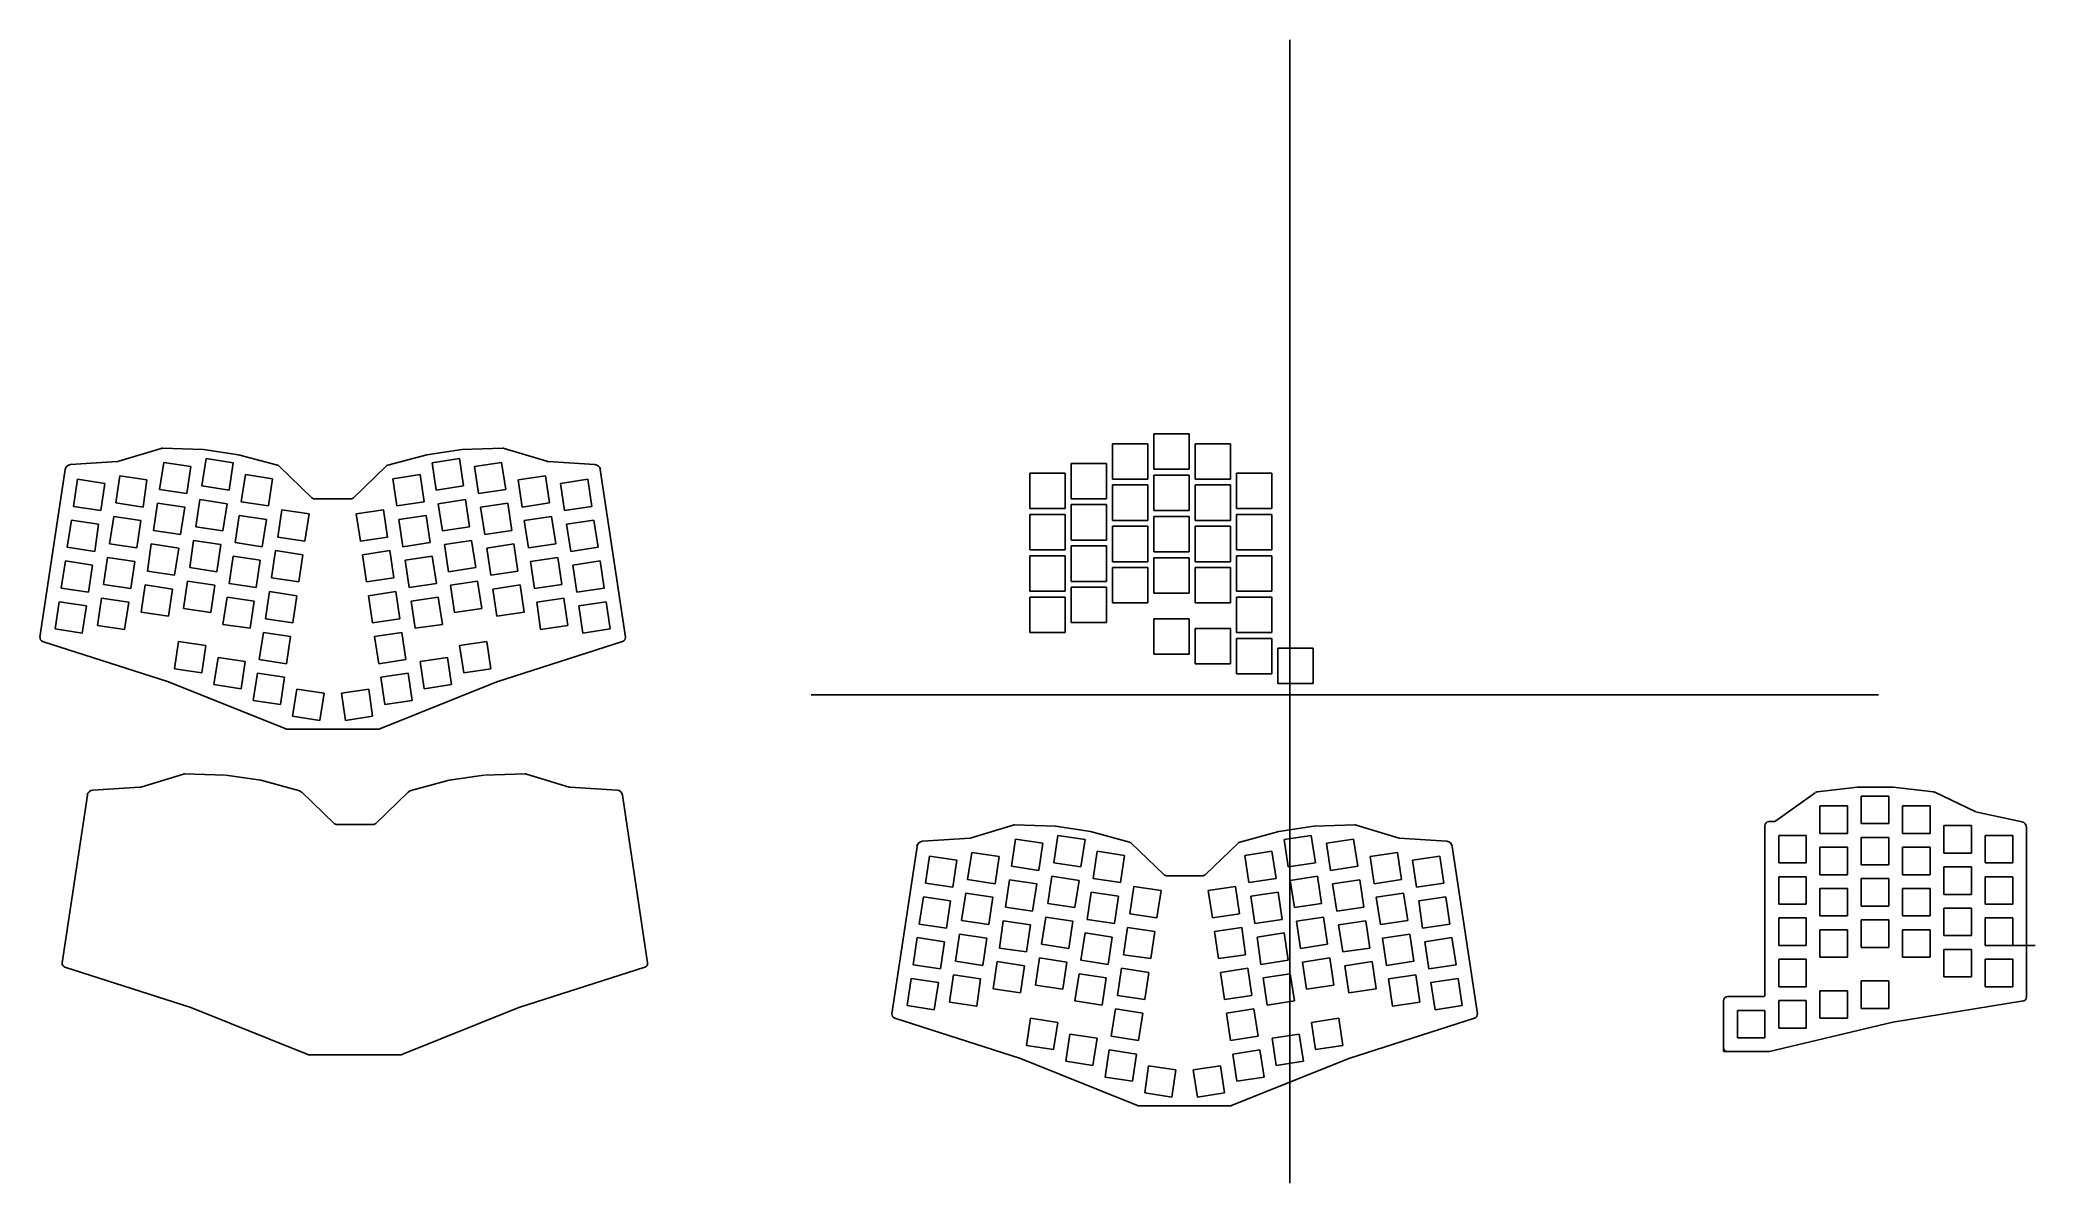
# Model space of a CAD drawing. Header units: millimetres. Extents: x 30 to 1045, y -15 to 566.
import ezdxf

# ---------------------------------------------------------------- set-up
doc = ezdxf.new("R2010")
doc.units = ezdxf.units.MM

msp = doc.modelspace()

# ---------------------------------------------------------------- linework, layer by layer
for p, q in [((665.7, 566), (665.7, -15.5)), ((665.7, 232.8), (665.7, 532.2)), ((596.6, 347.6), (596.6, 365.6)), ((596.6, 365.6), (614.6, 365.6)), ((614.6, 365.6), (614.6, 347.6)), ((70.4, 351.7), (92, 358.2)), ((113.3, 357.7), (92.6, 358.3)), ((131.3, 355), (113.6, 357.7)), ((151.2, 349.6), (131.3, 355)), ((207.2, 349.6), (227.1, 355)), ((227.1, 355), (244.8, 357.7)), ((245, 357.7), (265.7, 358.3)), ((288, 351.7), (266.4, 358.2)), ((575.6, 342.6), (575.6, 360.6)), ((575.6, 360.6), (593.6, 360.6)), ((593.6, 360.6), (593.6, 342.6)), ((617.6, 342.6), (617.6, 360.6)), ((617.6, 360.6), (635.6, 360.6)), ((635.6, 360.6), (635.6, 342.6)), ((43.2, 347.4), (30.4, 262.2)), ((69.7, 351.5), (45.9, 350)), ((93.3, 351.1), (91.2, 337.3)), ((107.1, 349), (93.3, 351.1)), ((107.1, 349), (105, 335.2)), ((114.8, 353), (112.7, 339.1)), ((128.6, 350.9), (114.8, 353)), ((128.6, 350.9), (126.5, 337)), ((134.8, 344.9), (132.7, 331.1)), ((148.6, 342.8), (134.8, 344.9)), ((152, 349.1), (168.6, 333.1)), ((206.4, 349.1), (189.8, 333.1)), ((209.7, 342.8), (223.6, 344.9)), ((223.6, 344.9), (225.7, 331.1)), ((229.8, 350.9), (243.6, 353)), ((229.8, 350.9), (231.8, 337)), ((243.6, 353), (245.7, 339.1)), ((251.3, 349), (265.1, 351.1)), ((251.3, 349), (253.4, 335.2)), ((265.1, 351.1), (267.2, 337.3)), ((288.6, 351.5), (312.5, 350)), ((315.2, 347.4), (328, 262.2)), ((551.6, 345.6), (533.6, 345.6)), ((533.6, 345.6), (533.6, 327.6)), ((551.6, 327.6), (551.6, 345.6)), ((554.6, 332.6), (554.6, 350.6)), ((554.6, 350.6), (572.6, 350.6)), ((572.6, 350.6), (572.6, 332.6)), ((614.6, 347.6), (596.6, 347.6)), ((638.6, 327.6), (638.6, 345.6)), ((638.6, 345.6), (656.6, 345.6)), ((656.6, 345.6), (656.6, 327.6)), ((49.5, 342.5), (47.4, 328.7)), ((63.3, 340.4), (49.5, 342.5)), ((63.3, 340.4), (61.3, 326.6)), ((71, 344.3), (68.9, 330.5)), ((84.8, 342.3), (71, 344.3)), ((84.8, 342.3), (82.8, 328.4)), ((105, 335.2), (91.2, 337.3)), ((126.5, 337), (112.7, 339.1)), ((148.6, 342.8), (146.6, 329)), ((209.7, 342.8), (211.8, 329)), ((231.8, 337), (245.7, 339.1)), ((253.4, 335.2), (267.2, 337.3)), ((273.5, 342.3), (287.4, 344.3)), ((273.5, 342.3), (275.6, 328.4)), ((287.4, 344.3), (289.4, 330.5)), ((295, 340.4), (308.9, 342.5)), ((295, 340.4), (297.1, 326.6)), ((308.9, 342.5), (311, 328.7)), ((593.6, 342.6), (575.6, 342.6)), ((575.6, 339.6), (593.6, 339.6)), ((575.6, 339.6), (575.6, 321.6)), ((593.6, 339.6), (593.6, 321.6)), ((596.6, 344.6), (614.6, 344.6)), ((596.6, 344.6), (596.6, 326.6)), ((614.6, 344.6), (614.6, 326.6)), ((635.6, 342.6), (617.6, 342.6)), ((617.6, 342.6), (617.6, 342.6)), ((617.6, 339.6), (635.6, 339.6)), ((617.6, 339.6), (617.6, 321.6)), ((635.6, 339.6), (635.6, 321.6)), ((61.3, 326.6), (47.4, 328.7)), ((82.8, 328.4), (68.9, 330.5)), ((90.1, 330.4), (88.1, 316.5)), ((104, 328.3), (90.1, 330.4)), ((104, 328.3), (101.9, 314.4)), ((111.7, 332.2), (109.6, 318.3)), ((125.5, 330.1), (111.7, 332.2)), ((125.5, 330.1), (123.4, 316.3)), ((146.6, 329), (132.7, 331.1)), ((153.3, 327), (151.3, 313.1)), ((167.2, 324.9), (153.3, 327)), ((167.2, 324.9), (165.1, 311)), ((170, 332.5), (188.4, 332.5)), ((191.2, 324.9), (205, 327)), ((191.2, 324.9), (193.3, 311)), ((205, 327), (207.1, 313.1)), ((211.8, 329), (225.7, 331.1)), ((232.9, 330.1), (246.7, 332.2)), ((232.9, 330.1), (235, 316.3)), ((246.7, 332.2), (248.8, 318.3)), ((254.4, 328.3), (268.2, 330.4)), ((254.4, 328.3), (256.5, 314.4)), ((268.2, 330.4), (270.3, 316.5)), ((275.6, 328.4), (289.4, 330.5)), ((297.1, 326.6), (311, 328.7)), ((533.6, 327.6), (551.6, 327.6)), ((533.6, 324.6), (551.6, 324.6)), ((533.6, 324.6), (533.6, 306.6)), ((551.6, 324.6), (551.6, 306.6)), ((572.6, 332.6), (554.6, 332.6)), ((554.6, 329.6), (572.6, 329.6)), ((554.6, 329.6), (554.6, 311.6)), ((572.6, 329.6), (572.6, 311.6)), ((596.6, 326.6), (614.6, 326.6)), ((656.6, 327.6), (638.6, 327.6)), ((638.6, 324.6), (656.6, 324.6)), ((638.6, 324.6), (638.6, 306.6)), ((656.6, 324.6), (656.6, 306.6)), ((46.4, 321.7), (44.3, 307.9)), ((60.2, 319.7), (46.4, 321.7)), ((60.2, 319.7), (58.2, 305.8)), ((67.9, 323.6), (65.8, 309.7)), ((81.7, 321.5), (67.9, 323.6)), ((81.7, 321.5), (79.7, 307.7)), ((101.9, 314.4), (88.1, 316.5)), ((123.4, 316.3), (109.6, 318.3)), ((131.7, 324.1), (129.6, 310.3)), ((145.5, 322.1), (131.7, 324.1)), ((145.5, 322.1), (143.4, 308.2)), ((212.9, 322.1), (226.7, 324.1)), ((212.9, 322.1), (214.9, 308.2)), ((226.7, 324.1), (228.8, 310.3)), ((235, 316.3), (248.8, 318.3)), ((256.5, 314.4), (270.3, 316.5)), ((276.6, 321.5), (290.5, 323.6)), ((276.6, 321.5), (278.7, 307.7)), ((290.5, 323.6), (292.6, 309.7)), ((298.1, 319.7), (312, 321.7)), ((298.1, 319.7), (300.2, 305.8)), ((312, 321.7), (314.1, 307.9)), ((575.6, 321.6), (593.6, 321.6)), ((575.6, 318.6), (575.6, 300.6)), ((575.6, 318.6), (593.6, 318.6)), ((593.6, 318.6), (593.6, 300.6)), ((596.6, 323.6), (596.6, 305.6)), ((596.6, 323.6), (614.6, 323.6)), ((614.6, 323.6), (614.6, 305.6)), ((617.6, 321.6), (635.6, 321.6)), ((617.6, 318.6), (617.6, 300.6)), ((617.6, 318.6), (635.6, 318.6)), ((635.6, 318.6), (635.6, 300.6)), ((58.2, 305.8), (44.3, 307.9)), ((79.7, 307.7), (65.8, 309.7)), ((87, 309.6), (85, 295.7)), ((100.9, 307.5), (87, 309.6)), ((100.9, 307.5), (98.8, 293.7)), ((108.5, 311.4), (106.5, 297.6)), ((122.4, 309.3), (108.5, 311.4)), ((122.4, 309.3), (120.3, 295.5)), ((143.4, 308.2), (129.6, 310.3)), ((150.2, 306.2), (148.1, 292.3)), ((164.1, 304.1), (150.2, 306.2)), ((165.1, 311), (151.3, 313.1)), ((193.3, 311), (207.1, 313.1)), ((194.3, 304.1), (208.2, 306.2)), ((208.2, 306.2), (210.2, 292.3)), ((214.9, 308.2), (228.8, 310.3)), ((236, 309.3), (249.8, 311.4)), ((236, 309.3), (238.1, 295.5)), ((249.8, 311.4), (251.9, 297.6)), ((257.5, 307.5), (271.3, 309.6)), ((257.5, 307.5), (259.6, 293.7)), ((271.3, 309.6), (273.4, 295.7)), ((278.7, 307.7), (292.6, 309.7)), ((300.2, 305.8), (314.1, 307.9)), ((533.6, 306.6), (551.6, 306.6)), ((554.6, 311.6), (572.6, 311.6)), ((554.6, 308.6), (554.6, 290.6)), ((554.6, 308.6), (572.6, 308.6)), ((572.6, 308.6), (572.6, 290.6)), ((596.6, 305.6), (614.6, 305.6)), ((638.6, 306.6), (656.6, 306.6)), ((43.3, 301), (41.2, 287.1)), ((57.1, 298.9), (43.3, 301)), ((57.1, 298.9), (55, 285.1)), ((64.8, 302.8), (62.7, 289)), ((78.6, 300.7), (64.8, 302.8)), ((78.6, 300.7), (76.6, 286.9)), ((98.8, 293.7), (85, 295.7)), ((120.3, 295.5), (106.5, 297.6)), ((128.6, 303.4), (126.5, 289.5)), ((142.4, 301.3), (128.6, 303.4)), ((142.4, 301.3), (140.3, 287.4)), ((164.1, 304.1), (162, 290.3)), ((194.3, 304.1), (196.4, 290.3)), ((216, 301.3), (229.8, 303.4)), ((216, 301.3), (218, 287.4)), ((229.8, 303.4), (231.9, 289.5)), ((238.1, 295.5), (251.9, 297.6)), ((259.6, 293.7), (273.4, 295.7)), ((279.8, 300.7), (293.6, 302.8)), ((279.8, 300.7), (281.8, 286.9)), ((293.6, 302.8), (295.7, 289)), ((301.3, 298.9), (315.1, 301)), ((301.3, 298.9), (303.3, 285.1)), ((315.1, 301), (317.2, 287.1)), ((533.6, 303.6), (551.6, 303.6)), ((533.6, 303.6), (533.6, 285.6)), ((551.6, 303.6), (551.6, 285.6)), ((575.6, 300.6), (593.6, 300.6)), ((575.6, 297.6), (575.6, 279.6)), ((575.6, 297.6), (593.6, 297.6)), ((593.6, 297.6), (593.6, 279.6)), ((596.6, 302.6), (596.6, 284.6)), ((596.6, 302.6), (614.6, 302.6)), ((614.6, 302.6), (614.6, 284.6)), ((617.6, 300.6), (635.6, 300.6)), ((617.6, 297.6), (617.6, 279.6)), ((617.6, 297.6), (635.6, 297.6)), ((635.6, 297.6), (635.6, 279.6)), ((638.6, 303.6), (638.6, 285.6)), ((638.6, 303.6), (656.6, 303.6)), ((656.6, 303.6), (656.6, 285.6)), ((55, 285.1), (41.2, 287.1)), ((76.6, 286.9), (62.7, 289)), ((83.9, 288.8), (81.8, 275)), ((97.8, 286.7), (83.9, 288.8)), ((97.8, 286.7), (95.7, 272.9)), ((105.4, 290.7), (103.4, 276.8)), ((119.3, 288.6), (105.4, 290.7)), ((119.3, 288.6), (117.2, 274.7)), ((140.3, 287.4), (126.5, 289.5)), ((147.1, 285.4), (145, 271.6)), ((161, 283.3), (147.1, 285.4)), ((162, 290.3), (148.1, 292.3)), ((196.4, 290.3), (210.2, 292.3)), ((197.4, 283.3), (211.3, 285.4)), ((211.3, 285.4), (213.3, 271.6)), ((218, 287.4), (231.9, 289.5)), ((239.1, 288.6), (252.9, 290.7)), ((239.1, 288.6), (241.2, 274.7)), ((252.9, 290.7), (255, 276.8)), ((260.6, 286.7), (274.5, 288.8)), ((260.6, 286.7), (262.7, 272.9)), ((274.5, 288.8), (276.5, 275)), ((281.8, 286.9), (295.7, 289)), ((303.3, 285.1), (317.2, 287.1)), ((533.6, 285.6), (551.6, 285.6)), ((554.6, 290.6), (572.6, 290.6)), ((554.6, 287.6), (554.6, 269.6)), ((554.6, 287.6), (572.6, 287.6)), ((572.6, 287.6), (572.6, 269.6)), ((596.6, 284.6), (614.6, 284.6)), ((638.6, 285.6), (656.6, 285.6)), ((40.2, 280.2), (38.1, 266.4)), ((54, 278.1), (40.2, 280.2)), ((54, 278.1), (51.9, 264.3)), ((61.7, 282), (59.6, 268.2)), ((75.5, 280), (61.7, 282)), ((75.5, 280), (73.4, 266.1)), ((95.7, 272.9), (81.8, 275)), ((117.2, 274.7), (103.4, 276.8)), ((125.5, 282.6), (123.4, 268.7)), ((139.3, 280.5), (125.5, 282.6)), ((139.3, 280.5), (137.2, 266.7)), ((161, 283.3), (158.9, 269.5)), ((197.4, 283.3), (199.5, 269.5)), ((219.1, 280.5), (232.9, 282.6)), ((219.1, 280.5), (221.1, 266.7)), ((232.9, 282.6), (235, 268.7)), ((241.2, 274.7), (255, 276.8)), ((262.7, 272.9), (276.5, 275)), ((282.9, 280), (296.7, 282)), ((282.9, 280), (284.9, 266.1)), ((296.7, 282), (298.8, 268.2)), ((304.4, 278.1), (318.2, 280.2)), ((304.4, 278.1), (306.4, 264.3)), ((318.2, 280.2), (320.3, 266.4)), ((533.6, 282.6), (533.6, 264.6)), ((533.6, 282.6), (551.6, 282.6)), ((533.6, 282.6), (533.6, 264.6)), ((551.6, 282.6), (551.6, 264.6)), ((575.6, 279.6), (593.6, 279.6)), ((617.6, 279.6), (635.6, 279.6)), ((638.6, 282.6), (638.6, 264.6)), ((638.6, 282.6), (656.6, 282.6)), ((656.6, 282.6), (656.6, 264.6)), ((51.9, 264.3), (38.1, 266.4)), ((73.4, 266.1), (59.6, 268.2)), ((137.2, 266.7), (123.4, 268.7)), ((144, 264.6), (141.9, 250.8)), ((157.8, 262.6), (144, 264.6)), ((158.9, 269.5), (145, 271.6)), ((199.5, 269.5), (213.3, 271.6)), ((200.5, 262.6), (214.4, 264.6)), ((214.4, 264.6), (216.4, 250.8)), ((221.1, 266.7), (235, 268.7)), ((284.9, 266.1), (298.8, 268.2)), ((306.4, 264.3), (320.3, 266.4)), ((533.6, 264.6), (551.6, 264.6)), ((554.6, 269.6), (572.6, 269.6)), ((614.6, 271.6), (596.6, 271.6)), ((596.6, 271.6), (596.6, 253.6)), ((614.6, 266.6), (614.6, 271.6)), ((614.6, 253.6), (614.6, 266.6)), ((635.6, 266.6), (617.6, 266.6)), ((617.6, 266.6), (617.6, 248.6)), ((635.6, 261.6), (635.6, 266.6)), ((638.6, 264.6), (656.6, 264.6)), ((95.7, 239.5), (31.7, 260)), ((100.8, 260), (98.8, 246.1)), ((114.7, 257.9), (100.8, 260)), ((114.7, 257.9), (112.6, 244.1)), ((157.8, 262.6), (155.8, 248.7)), ((200.5, 262.6), (202.6, 248.7)), ((243.7, 257.9), (257.5, 260)), ((243.7, 257.9), (245.8, 244.1)), ((257.5, 260), (259.6, 246.1)), ((262.6, 239.5), (326.6, 260)), ((596.6, 253.6), (614.6, 253.6)), ((635.6, 248.6), (635.6, 261.6)), ((638.6, 261.6), (656.6, 261.6)), ((638.6, 243.6), (638.6, 261.6)), ((656.6, 261.6), (656.6, 243.6)), ((677.6, 256.6), (659.6, 256.6)), ((659.6, 256.6), (659.6, 238.6)), ((677.6, 238.6), (677.6, 256.6)), ((112.6, 244.1), (98.8, 246.1)), ((120.9, 251.9), (118.8, 238.1)), ((134.7, 249.9), (120.9, 251.9)), ((134.7, 249.9), (132.6, 236)), ((140.9, 243.9), (138.8, 230)), ((154.7, 241.8), (140.9, 243.9)), ((155.8, 248.7), (141.9, 250.8)), ((202.6, 248.7), (216.4, 250.8)), ((203.6, 241.8), (217.5, 243.9)), ((217.5, 243.9), (219.6, 230)), ((223.7, 249.9), (237.5, 251.9)), ((223.7, 249.9), (225.7, 236)), ((237.5, 251.9), (239.6, 238.1)), ((245.8, 244.1), (259.6, 246.1)), ((617.6, 248.6), (635.6, 248.6)), ((656.6, 243.6), (638.6, 243.6)), ((95.7, 239.5), (155.3, 215.6)), ((132.6, 236), (118.8, 238.1)), ((154.7, 241.8), (152.7, 228)), ((160.9, 235.8), (158.8, 222)), ((174.8, 233.7), (160.9, 235.8)), ((174.8, 233.7), (172.7, 219.9)), ((183.6, 233.7), (197.5, 235.8)), ((183.6, 233.7), (185.7, 219.9)), ((197.5, 235.8), (199.5, 222)), ((262.6, 239.5), (203.1, 215.6)), ((203.6, 241.8), (205.7, 228)), ((225.7, 236), (239.6, 238.1)), ((659.6, 238.6), (677.6, 238.6)), ((152.7, 228), (138.8, 230)), ((205.7, 228), (219.6, 230)), ((422.5, 232.8), (965, 232.8)), ((422.5, 232.8), (422.5, 232.8)), ((422.5, 232.8), (422.5, 232.8)), ((156, 215.4), (202.4, 215.4)), ((172.7, 219.9), (158.8, 222)), ((185.7, 219.9), (199.5, 222)), ((81.2, 185.9), (57.2, 184.4)), ((81.6, 186), (103.3, 192.6)), ((124.6, 192.1), (103.9, 192.7)), ((142.6, 189.4), (124.9, 192.1)), ((162.5, 184), (142.6, 189.4)), ((163.3, 183.5), (179.9, 167.4)), ((217.7, 183.5), (201.1, 167.4)), ((218.5, 184), (238.4, 189.4)), ((238.4, 189.4), (256.1, 192.1)), ((256.3, 192.1), (277, 192.7)), ((299.4, 186), (277.7, 192.6)), ((299.8, 185.9), (323.8, 184.4)), ((932.9, 183.1), (912.9, 168.8)), ((933.8, 183.5), (954.3, 185.9)), ((954.3, 185.9), (972.2, 185.9)), ((972.5, 185.9), (993, 183.5)), ((1014.2, 173.5), (993.6, 183.3)), ((54.5, 181.8), (41.7, 96.5)), ((326.5, 181.8), (339.3, 96.5)), ((935.3, 176.4), (949.3, 176.4)), ((935.3, 176.4), (935.3, 162.4)), ((949.3, 176.4), (949.3, 162.4)), ((956.3, 181.4), (970.3, 181.4)), ((956.3, 181.4), (956.3, 167.4)), ((970.3, 181.4), (970.3, 167.4)), ((977.3, 176.4), (991.3, 176.4)), ((977.3, 176.4), (977.3, 162.4)), ((991.3, 176.4), (991.3, 162.4)), ((1014.3, 173.4), (1038, 168.3)), ((181.3, 166.9), (199.7, 166.9)), ((503.3, 160), (525.1, 166.6)), ((546.4, 166.1), (525.8, 166.7)), ((564.4, 163.4), (546.7, 166.1)), ((584.3, 158), (564.4, 163.4)), ((640.3, 158), (660.2, 163.4)), ((660.2, 163.4), (677.9, 166.1)), ((678.2, 166.1), (698.8, 166.7)), ((721.3, 160), (699.5, 166.6)), ((907.3, 80.4), (907.3, 166.4)), ((911.7, 168.4), (909.3, 168.4)), ((935.3, 162.4), (949.3, 162.4)), ((956.3, 167.4), (970.3, 167.4)), ((977.3, 162.4), (991.3, 162.4)), ((998.3, 166.4), (1012.3, 166.4)), ((998.3, 166.4), (998.3, 152.4)), ((1012.3, 166.4), (1012.3, 152.4)), ((1040.3, 165.4), (1040.3, 79.1)), ((1040.3, 161.4), (1040.3, 165.4)), ((476.3, 155.8), (463.5, 70.6)), ((503.2, 160), (479, 158.4)), ((504.1, 152.7), (502, 138.9)), ((518, 150.7), (504.1, 152.7)), ((526.4, 159.5), (524.3, 145.7)), ((540.2, 157.5), (526.4, 159.5)), ((540.2, 157.5), (538.1, 143.6)), ((547.9, 161.4), (545.8, 147.5)), ((561.7, 159.3), (547.9, 161.4)), ((561.7, 159.3), (559.6, 145.4)), ((567.9, 153.3), (565.8, 139.5)), ((581.7, 151.2), (567.9, 153.3)), ((585.1, 157.5), (601.7, 141.5)), ((639.5, 157.5), (622.9, 141.5)), ((642.9, 151.2), (656.7, 153.3)), ((656.7, 153.3), (658.8, 139.5)), ((662.9, 159.3), (676.7, 161.4)), ((662.9, 159.3), (665, 145.4)), ((676.7, 161.4), (678.8, 147.5)), ((684.4, 157.5), (698.2, 159.5)), ((684.4, 157.5), (686.5, 143.6)), ((698.2, 159.5), (700.3, 145.7)), ((706.6, 150.7), (720.5, 152.7)), ((720.5, 152.7), (722.6, 138.9)), ((721.4, 160), (745.6, 158.4)), ((748.3, 155.8), (761.1, 70.6)), ((914.3, 161.4), (928.3, 161.4)), ((914.3, 161.4), (914.3, 147.4)), ((928.3, 161.4), (928.3, 147.4)), ((935.3, 155.4), (949.3, 155.4)), ((935.3, 155.4), (935.3, 141.4)), ((949.3, 155.4), (949.3, 141.4)), ((956.3, 160.4), (970.3, 160.4)), ((956.3, 160.4), (956.3, 146.4)), ((970.3, 160.4), (970.3, 146.4)), ((977.3, 155.4), (991.3, 155.4)), ((977.3, 155.4), (977.3, 141.4)), ((991.3, 155.4), (991.3, 141.4)), ((998.3, 152.4), (1012.3, 152.4)), ((1019.3, 161.4), (1033.3, 161.4)), ((1019.3, 161.4), (1019.3, 147.4)), ((1033.3, 161.4), (1033.3, 147.4)), ((482.6, 150.9), (480.5, 137.1)), ((496.5, 148.8), (482.6, 150.9)), ((496.5, 148.8), (494.4, 135)), ((518, 150.7), (515.9, 136.8)), ((538.1, 143.6), (524.3, 145.7)), ((559.6, 145.4), (545.8, 147.5)), ((581.7, 151.2), (579.7, 137.4)), ((642.9, 151.2), (644.9, 137.4)), ((665, 145.4), (678.8, 147.5)), ((686.5, 143.6), (700.3, 145.7)), ((706.6, 150.7), (708.7, 136.8)), ((728.1, 148.8), (742, 150.9)), ((728.1, 148.8), (730.2, 135)), ((742, 150.9), (744.1, 137.1)), ((914.3, 147.4), (928.3, 147.4)), ((956.3, 146.4), (970.3, 146.4)), ((998.3, 145.4), (1012.3, 145.4)), ((998.3, 145.4), (998.3, 131.4)), ((1012.3, 145.4), (1012.3, 131.4)), ((1019.3, 147.4), (1033.3, 147.4)), ((494.4, 135), (480.5, 137.1)), ((501, 132), (498.9, 118.1)), ((514.8, 129.9), (501, 132)), ((515.9, 136.8), (502, 138.9)), ((523.3, 138.8), (521.2, 124.9)), ((537.1, 136.7), (523.3, 138.8)), ((537.1, 136.7), (535, 122.8)), ((544.8, 140.6), (542.7, 126.7)), ((558.6, 138.5), (544.8, 140.6)), ((558.6, 138.5), (556.5, 124.7)), ((564.8, 132.5), (562.7, 118.7)), ((578.6, 130.5), (564.8, 132.5)), ((579.7, 137.4), (565.8, 139.5)), ((586.4, 135.4), (584.4, 121.5)), ((600.3, 133.3), (586.4, 135.4)), ((600.3, 133.3), (598.2, 119.4)), ((603.1, 140.9), (621.5, 140.9)), ((624.3, 133.3), (638.2, 135.4)), ((624.3, 133.3), (626.4, 119.4)), ((638.2, 135.4), (640.2, 121.5)), ((644.9, 137.4), (658.8, 139.5)), ((646, 130.5), (659.8, 132.5)), ((659.8, 132.5), (661.9, 118.7)), ((666, 138.5), (679.8, 140.6)), ((666, 138.5), (668.1, 124.7)), ((679.8, 140.6), (681.9, 126.7)), ((687.5, 136.7), (701.3, 138.8)), ((687.5, 136.7), (689.6, 122.8)), ((701.3, 138.8), (703.4, 124.9)), ((708.7, 136.8), (722.6, 138.9)), ((709.7, 129.9), (723.6, 132)), ((723.6, 132), (725.7, 118.1)), ((730.2, 135), (744.1, 137.1)), ((914.3, 140.4), (928.3, 140.4)), ((914.3, 140.4), (914.3, 126.4)), ((928.3, 140.4), (928.3, 126.4)), ((935.3, 141.4), (949.3, 141.4)), ((935.3, 134.4), (949.3, 134.4)), ((935.3, 134.4), (935.3, 120.4)), ((949.3, 134.4), (949.3, 120.4)), ((956.3, 139.4), (970.3, 139.4)), ((956.3, 139.4), (956.3, 125.4)), ((970.3, 139.4), (970.3, 125.4)), ((977.3, 141.4), (991.3, 141.4)), ((977.3, 134.4), (991.3, 134.4)), ((977.3, 134.4), (977.3, 120.4)), ((991.3, 134.4), (991.3, 120.4)), ((1019.3, 140.4), (1033.3, 140.4)), ((1019.3, 140.4), (1019.3, 126.4)), ((1033.3, 140.4), (1033.3, 126.4)), ((479.5, 130.1), (477.4, 116.3)), ((493.3, 128.1), (479.5, 130.1)), ((493.3, 128.1), (491.3, 114.2)), ((514.8, 129.9), (512.8, 116.1)), ((535, 122.8), (521.2, 124.9)), ((556.5, 124.7), (542.7, 126.7)), ((578.6, 130.5), (576.6, 116.6)), ((646, 130.5), (648, 116.6)), ((668.1, 124.7), (681.9, 126.7)), ((689.6, 122.8), (703.4, 124.9)), ((709.7, 129.9), (711.8, 116.1)), ((731.3, 128.1), (745.1, 130.1)), ((731.3, 128.1), (733.3, 114.2)), ((745.1, 130.1), (747.2, 116.3)), ((914.3, 126.4), (928.3, 126.4)), ((956.3, 125.4), (970.3, 125.4)), ((998.3, 131.4), (1012.3, 131.4)), ((998.3, 124.4), (1012.3, 124.4)), ((998.3, 124.4), (998.3, 110.4)), ((1012.3, 124.4), (1012.3, 110.4)), ((1019.3, 126.4), (1033.3, 126.4)), ((491.3, 114.2), (477.4, 116.3)), ((512.8, 116.1), (498.9, 118.1)), ((520.1, 118), (518.1, 104.1)), ((534, 115.9), (520.1, 118)), ((534, 115.9), (531.9, 102.1)), ((541.7, 119.8), (539.6, 106)), ((555.5, 117.7), (541.7, 119.8)), ((555.5, 117.7), (553.4, 103.9)), ((561.7, 111.8), (559.6, 97.9)), ((575.5, 109.7), (561.7, 111.8)), ((576.6, 116.6), (562.7, 118.7)), ((583.3, 114.6), (581.3, 100.7)), ((597.2, 112.5), (583.3, 114.6)), ((598.2, 119.4), (584.4, 121.5)), ((597.2, 112.5), (595.1, 98.7)), ((626.4, 119.4), (640.2, 121.5)), ((627.4, 112.5), (641.3, 114.6)), ((627.4, 112.5), (629.5, 98.7)), ((641.3, 114.6), (643.3, 100.7)), ((648, 116.6), (661.9, 118.7)), ((649.1, 109.7), (662.9, 111.8)), ((662.9, 111.8), (665, 97.9)), ((669.1, 117.7), (682.9, 119.8)), ((669.1, 117.7), (671.2, 103.9)), ((682.9, 119.8), (685, 106)), ((690.6, 115.9), (704.5, 118)), ((690.6, 115.9), (692.7, 102.1)), ((704.5, 118), (706.5, 104.1)), ((711.8, 116.1), (725.7, 118.1)), ((733.3, 114.2), (747.2, 116.3)), ((914.3, 119.4), (928.3, 119.4)), ((914.3, 119.4), (914.3, 105.4)), ((928.3, 119.4), (928.3, 105.4)), ((935.3, 120.4), (949.3, 120.4)), ((935.3, 113.4), (949.3, 113.4)), ((935.3, 113.4), (935.3, 99.4)), ((949.3, 113.4), (949.3, 99.4)), ((956.3, 118.4), (970.3, 118.4)), ((956.3, 118.4), (956.3, 104.4)), ((970.3, 118.4), (970.3, 104.4)), ((977.3, 120.4), (991.3, 120.4)), ((977.3, 113.4), (991.3, 113.4)), ((977.3, 113.4), (977.3, 99.4)), ((991.3, 113.4), (991.3, 99.4)), ((1019.3, 119.4), (1033.3, 119.4)), ((1019.3, 119.4), (1019.3, 105.4)), ((1033.3, 119.4), (1033.3, 105.4)), ((476.4, 109.4), (474.3, 95.5)), ((490.2, 107.3), (476.4, 109.4)), ((490.2, 107.3), (488.2, 93.5)), ((497.9, 111.2), (495.8, 97.4)), ((511.7, 109.1), (497.9, 111.2)), ((511.7, 109.1), (509.7, 95.3)), ((531.9, 102.1), (518.1, 104.1)), ((553.4, 103.9), (539.6, 106)), ((575.5, 109.7), (573.4, 95.8)), ((649.1, 109.7), (651.1, 95.8)), ((671.2, 103.9), (685, 106)), ((692.7, 102.1), (706.5, 104.1)), ((712.9, 109.1), (726.7, 111.2)), ((712.9, 109.1), (714.9, 95.3)), ((726.7, 111.2), (728.8, 97.4)), ((734.4, 107.3), (748.2, 109.4)), ((734.4, 107.3), (736.4, 93.5)), ((748.2, 109.4), (750.3, 95.5)), ((914.3, 105.4), (928.3, 105.4)), ((956.3, 104.4), (970.3, 104.4)), ((998.3, 110.4), (1012.3, 110.4)), ((998.3, 103.4), (1012.3, 103.4)), ((998.3, 103.4), (998.3, 89.4)), ((1012.3, 103.4), (1012.3, 89.4)), ((1019.3, 105.4), (1033.3, 105.4)), ((1033.3, 105.4), (1044.6, 105.4)), ((107, 73.9), (43, 94.3)), ((273.9, 73.9), (337.9, 94.3)), ((488.2, 93.5), (474.3, 95.5)), ((509.7, 95.3), (495.8, 97.4)), ((517, 97.2), (515, 83.4)), ((530.9, 95.1), (517, 97.2)), ((530.9, 95.1), (528.8, 81.3)), ((538.5, 99.1), (536.5, 85.2)), ((552.4, 97), (538.5, 99.1)), ((552.4, 97), (550.3, 83.1)), ((573.4, 95.8), (559.6, 97.9)), ((580.2, 93.8), (578.1, 80)), ((594.1, 91.7), (580.2, 93.8)), ((595.1, 98.7), (581.3, 100.7)), ((594.1, 91.7), (592, 77.9)), ((629.5, 98.7), (643.3, 100.7)), ((630.5, 91.7), (644.4, 93.8)), ((630.5, 91.7), (632.6, 77.9)), ((644.4, 93.8), (646.4, 80)), ((651.1, 95.8), (665, 97.9)), ((672.2, 97), (686.1, 99.1)), ((672.2, 97), (674.3, 83.1)), ((686.1, 99.1), (688.1, 85.2)), ((693.7, 95.1), (707.6, 97.2)), ((693.7, 95.1), (695.8, 81.3)), ((707.6, 97.2), (709.6, 83.4)), ((714.9, 95.3), (728.8, 97.4)), ((736.4, 93.5), (750.3, 95.5)), ((914.3, 98.4), (928.3, 98.4)), ((914.3, 98.4), (914.3, 84.4)), ((928.3, 98.4), (928.3, 84.4)), ((935.3, 99.4), (949.3, 99.4)), ((977.3, 99.4), (991.3, 99.4)), ((1019.3, 98.4), (1033.3, 98.4)), ((1019.3, 98.4), (1019.3, 84.4)), ((1033.3, 98.4), (1033.3, 84.4)), ((473.3, 88.6), (471.2, 74.8)), ((487.1, 86.5), (473.3, 88.6)), ((487.1, 86.5), (485, 72.7)), ((494.8, 90.4), (492.7, 76.6)), ((508.6, 88.4), (494.8, 90.4)), ((508.6, 88.4), (506.6, 74.5)), ((528.8, 81.3), (515, 83.4)), ((550.3, 83.1), (536.5, 85.2)), ((558.6, 91), (556.5, 77.2)), ((572.4, 88.9), (558.6, 91)), ((572.4, 88.9), (570.3, 75.1)), ((652.2, 88.9), (666, 91)), ((652.2, 88.9), (654.3, 75.1)), ((666, 91), (668.1, 77.2)), ((674.3, 83.1), (688.1, 85.2)), ((695.8, 81.3), (709.6, 83.4)), ((716, 88.4), (729.8, 90.4)), ((716, 88.4), (718, 74.5)), ((729.8, 90.4), (731.9, 76.6)), ((737.5, 86.5), (751.3, 88.6)), ((737.5, 86.5), (739.6, 72.7)), ((751.3, 88.6), (753.4, 74.8)), ((914.3, 84.4), (928.3, 84.4)), ((935.3, 82.4), (949.3, 82.4)), ((935.3, 82.4), (935.3, 68.4)), ((949.3, 82.4), (949.3, 68.4)), ((956.3, 87.4), (970.3, 87.4)), ((956.3, 87.4), (956.3, 73.4)), ((970.3, 87.4), (970.3, 73.4)), ((998.3, 89.4), (1012.3, 89.4)), ((1019.3, 84.4), (1033.3, 84.4)), ((107, 73.9), (166.6, 50)), ((273.9, 73.9), (214.4, 50)), ((485, 72.7), (471.2, 74.8)), ((506.6, 74.5), (492.7, 76.6)), ((570.3, 75.1), (556.5, 77.2)), ((577.1, 73.1), (575, 59.2)), ((591, 71), (577.1, 73.1)), ((592, 77.9), (578.1, 80)), ((632.6, 77.9), (646.4, 80)), ((633.6, 71), (647.5, 73.1)), ((647.5, 73.1), (649.6, 59.2)), ((654.3, 75.1), (668.1, 77.2)), ((718, 74.5), (731.9, 76.6)), ((739.6, 72.7), (753.4, 74.8)), ((886.3, 53.4), (886.3, 77.4)), ((906.3, 79.4), (888.3, 79.4)), ((893.3, 72.4), (907.3, 72.4)), ((893.3, 72.4), (893.3, 58.4)), ((907.3, 72.4), (907.3, 58.4)), ((914.3, 77.4), (928.3, 77.4)), ((914.3, 77.4), (914.3, 63.4)), ((928.3, 77.4), (928.3, 63.4)), ((956.3, 73.4), (970.3, 73.4)), ((972.3, 66.4), (1038.7, 77.2)), ((528.9, 47.9), (464.9, 68.4)), ((533.9, 68.4), (531.9, 54.6)), ((547.8, 66.3), (533.9, 68.4)), ((547.8, 66.3), (545.7, 52.5)), ((591, 71), (588.9, 57.1)), ((633.6, 71), (635.7, 57.1)), ((676.8, 66.3), (690.7, 68.4)), ((676.8, 66.3), (678.9, 52.5)), ((690.7, 68.4), (692.7, 54.6)), ((695.7, 47.9), (759.7, 68.4)), ((972.3, 66.4), (909.6, 51.5)), ((914.3, 63.4), (928.3, 63.4)), ((935.3, 68.4), (949.3, 68.4)), ((545.7, 52.5), (531.9, 54.6)), ((554, 60.3), (551.9, 46.5)), ((567.8, 58.3), (554, 60.3)), ((567.8, 58.3), (565.7, 44.4)), ((574, 52.3), (571.9, 38.4)), ((587.8, 50.2), (574, 52.3)), ((588.9, 57.1), (575, 59.2)), ((635.7, 57.1), (649.6, 59.2)), ((636.8, 50.2), (650.6, 52.3)), ((650.6, 52.3), (652.7, 38.4)), ((656.8, 58.3), (670.6, 60.3)), ((656.8, 58.3), (658.9, 44.4)), ((670.6, 60.3), (672.7, 46.5)), ((678.9, 52.5), (692.7, 54.6)), ((886.3, 53.4), (886.3, 51.4)), ((888.3, 51.4), (886.3, 51.4)), ((909.1, 51.4), (888.3, 51.4)), ((893.3, 58.4), (907.3, 58.4)), ((167.3, 49.8), (213.7, 49.8)), ((528.9, 47.9), (588.4, 24)), ((565.7, 44.4), (551.9, 46.5)), ((587.8, 50.2), (585.8, 36.4)), ((594, 44.2), (592, 30.4)), ((607.9, 42.2), (594, 44.2)), ((607.9, 42.2), (605.8, 28.3)), ((616.7, 42.2), (630.6, 44.2)), ((616.7, 42.2), (618.8, 28.3)), ((630.6, 44.2), (632.6, 30.4)), ((695.7, 47.9), (636.2, 24)), ((636.8, 50.2), (638.8, 36.4)), ((658.9, 44.4), (672.7, 46.5)), ((585.8, 36.4), (571.9, 38.4)), ((638.8, 36.4), (652.7, 38.4)), ((589.1, 23.8), (635.5, 23.8)), ((605.8, 28.3), (592, 30.4)), ((618.8, 28.3), (632.6, 30.4))]:
    msp.add_line(p, q)
for centre, radius, start, end in [((92.6, 356.3), 2, 88.2684, 106.9428), ((113.3, 355.7), 2, 81.4794, 88.2684), ((245.1, 355.7), 2, 91.7316, 98.5206), ((265.8, 356.3), 2, 73.0572, 91.7316), ((46.1, 347), 3, 93.7576, 171.4794), ((69.5, 354.5), 3, 273.7576, 286.9428), ((150.6, 347.7), 2, 45.9417, 74.6904), ((207.7, 347.7), 2, 105.3096, 134.0583), ((288.8, 354.5), 3, 253.0572, 266.2424), ((312.3, 347), 3, 8.5206, 86.2424), ((170, 334.5), 2, 225.9417, 270), ((188.4, 334.5), 2, 270, 314.0583), ((32.4, 261.9), 2, 171.4794, 252.2906), ((326, 261.9), 2, 287.7094, 8.5206), ((156, 217.4), 2, 248.0869, 270), ((202.4, 217.4), 2, 270, 291.9131), ((57.4, 181.4), 3, 93.7576, 171.4794), ((81, 187.9), 2, 273.7576, 286.9428), ((103.9, 190.7), 2, 88.2684, 106.9428), ((161.9, 182), 2, 45.9417, 74.6904), ((219, 182), 2, 105.3096, 134.0583), ((277.1, 190.7), 2, 73.0572, 91.7316), ((300, 187.9), 2, 253.0572, 266.2424), ((323.6, 181.4), 3, 8.5206, 86.2424), ((934.1, 181.5), 2, 96.789, 125.5377), ((972.2, 183.9), 2, 83.211, 90), ((992.8, 181.5), 2, 64.5367, 83.211), ((1014.7, 174.4), 1, 244.5367, 256.6075), ((181.3, 168.9), 2, 225.9417, 270), ((199.7, 168.9), 2, 270, 314.0583), ((525.7, 164.7), 2, 88.2684, 106.9428), ((546.4, 164.1), 2, 81.4794, 88.2684), ((678.2, 164.1), 2, 91.7316, 98.5206), ((698.9, 164.7), 2, 73.0572, 91.7316), ((909.3, 166.4), 2, 90, 180), ((911.7, 170.4), 2, 270, 305.5377), ((1037.3, 165.4), 3, 0, 77.7218), ((479.2, 155.4), 3, 93.7576, 171.4794), ((503, 161), 1, 274.8719, 286.9428), ((583.7, 156.1), 2, 45.9417, 74.6904), ((640.9, 156.1), 2, 105.3096, 134.0583), ((721.6, 161), 1, 253.0572, 265.1281), ((745.4, 155.4), 3, 8.5206, 86.2424), ((603.1, 142.9), 2, 225.9417, 270), ((621.5, 142.9), 2, 270, 314.0583), ((43.7, 96.2), 2, 171.4794, 252.2906), ((337.3, 96.2), 2, 287.7094, 8.5206), ((888.3, 77.4), 2, 90, 180), ((906.3, 80.4), 1, 270, 0), ((1038.3, 79.1), 2, 279.1888, 0), ((465.5, 70.3), 2, 171.4794, 252.2906), ((759.1, 70.3), 2, 287.7094, 8.5206), ((888.3, 53.4), 2, 180, 270), ((909.1, 53.4), 2, 270, 283.3925), ((167.3, 51.8), 2, 248.0869, 270), ((213.7, 51.8), 2, 270, 291.9131), ((589.1, 25.8), 2, 248.0869, 270), ((635.5, 25.8), 2, 270, 291.9131)]:
    msp.add_arc(centre, radius, start, end)

doc.saveas('drawing.dxf')
